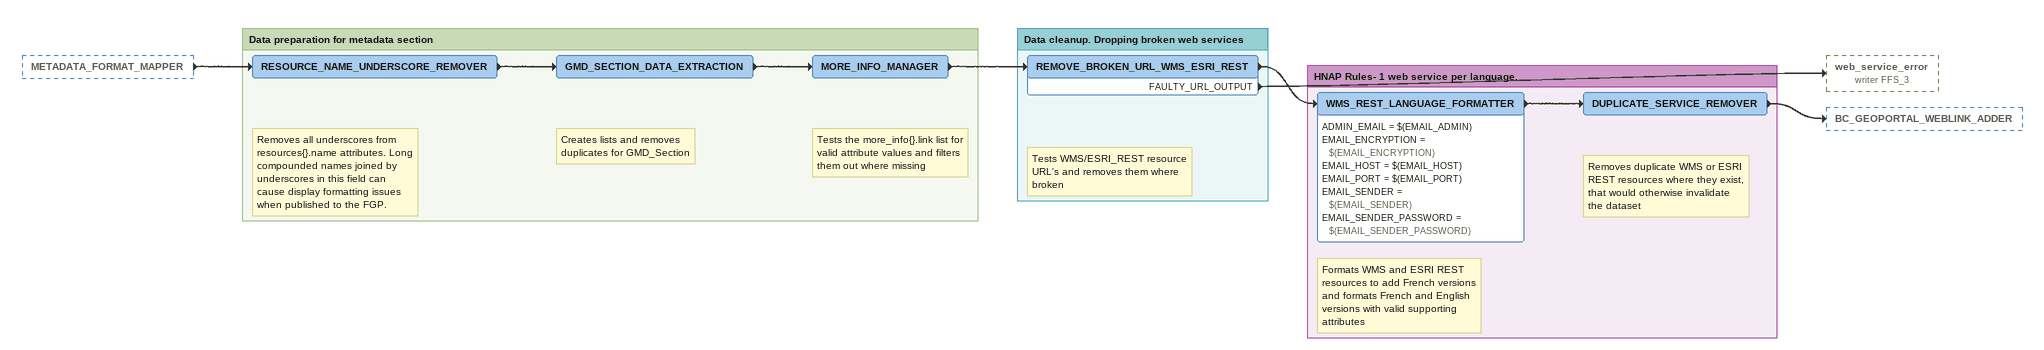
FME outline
METADATA_FORMAT_MAPPER [outside]
    -> RESOURCE_NAME_UNDERSCORE_REMOVER

Bookmark: Data preparation for metadata section
Note: Removes all underscores from resources{}.name attributes. Long compounded names joined by underscores in this field can cause display formatting issues when published to the FGP.
RESOURCE_NAME_UNDERSCORE_REMOVER
    -> GMD_SECTION_DATA_EXTRACTION
Note: Creates lists and removes duplicates for GMD_Section
GMD_SECTION_DATA_EXTRACTION
    -> MORE_INFO_MANAGER
Note: Tests the more_info{}.link list for valid attribute values and filters them out where missing
MORE_INFO_MANAGER
    -> REMOVE_BROKEN_URL_WMS_ESRI_REST

Bookmark: Data cleanup. Dropping broken web services
Note: Tests WMS/ESRI_REST resource URL's and removes them where broken
REMOVE_BROKEN_URL_WMS_ESRI_REST
    -> WMS_REST_LANGUAGE_FORMATTER
    FAULTY_URL_OUTPUT -> web_service_error (writer FFS_3)

Bookmark: HNAP Rules- 1 web service per language.
Note: Formats WMS and ESRI REST resources to add French versions and formats French and English versions with valid supporting attributes
WMS_REST_LANGUAGE_FORMATTER
    ADMIN_EMAIL = $(EMAIL_ADMIN)
    EMAIL_ENCRYPTION = $(EMAIL_ENCRYPTION)
    EMAIL_HOST = $(EMAIL_HOST)
    EMAIL_PORT = $(EMAIL_PORT)
    EMAIL_SENDER = $(EMAIL_SENDER)
    EMAIL_SENDER_PASSWORD = $(EMAIL_SENDER_PASSWORD)
    -> DUPLICATE_SERVICE_REMOVER
Note: Removes duplicate WMS or ESRI REST resources where they exist, that would otherwise invalidate the dataset
DUPLICATE_SERVICE_REMOVER
    -> BC_GEOPORTAL_WEBLINK_ADDER
